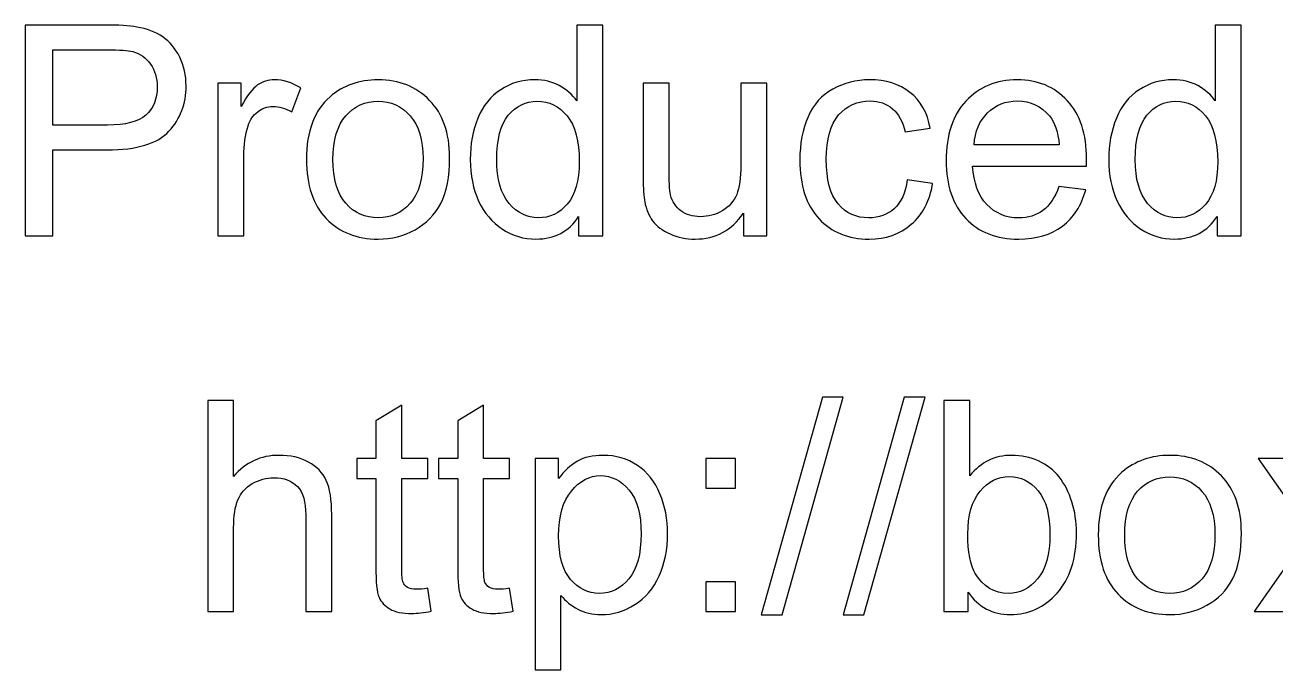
# Model space of a CAD drawing. Header units: millimetres. Extents: x -284 to 247, y -404 to 405.
# Drawn here: x -284.21 to -266.23, y -401.23 to -391.95 of the extents above; entities that cross this region are included whole.
import ezdxf

# ---------------------------------------------------------------- set-up
doc = ezdxf.new("R2010")
doc.units = ezdxf.units.MM
doc.header["$MEASUREMENT"] = 0
doc.layers.add('Layer 1', color=7, linetype='Continuous')

msp = doc.modelspace()

# ---------------------------------------------------------------- linework, layer by layer
at = {"layer": 'Layer 1'}
for points, knots in [([(-284.2121, -394.9852), (-284.2121, -394.9852), (-284.2121, -391.9542), (-284.2121, -391.9542), (-284.2121, -391.9542), (-284.2121, -391.9542), (-283.0677, -391.9542), (-283.0677, -391.9542), (-283.0677, -391.9542), (-282.8667, -391.9542), (-282.7128, -391.964), (-282.6063, -391.9831), (-282.6063, -391.9831), (-282.4574, -392.0078), (-282.3326, -392.0551), (-282.2317, -392.1242), (-282.2317, -392.1242), (-282.1308, -392.194), (-282.0496, -392.2914), (-281.9882, -392.4163), (-281.9882, -392.4163), (-281.9269, -392.5412), (-281.8965, -392.6788), (-281.8965, -392.829), (-281.8965, -392.829), (-281.8965, -393.0859), (-281.9784, -393.3039), (-282.1428, -393.4817), (-282.1428, -393.4817), (-282.3064, -393.6602), (-282.6035, -393.7491), (-283.0325, -393.7491), (-283.0325, -393.7491), (-283.0325, -393.7491), (-283.81, -393.7491), (-283.81, -393.7491), (-283.81, -393.7491), (-283.81, -393.7491), (-283.81, -394.9852), (-283.81, -394.9852), (-283.81, -394.9852), (-283.81, -394.9852), (-284.2121, -394.9852), (-284.2121, -394.9852)], [0, 0, 0, 0, 0.0833333, 0.0833333, 0.0833333, 0.0833333, 0.1666667, 0.1666667, 0.1666667, 0.1666667, 0.25, 0.25, 0.25, 0.25, 0.3333333, 0.3333333, 0.3333333, 0.3333333, 0.4166667, 0.4166667, 0.4166667, 0.4166667, 0.5, 0.5, 0.5, 0.5, 0.5833333, 0.5833333, 0.5833333, 0.5833333, 0.6666667, 0.6666667, 0.6666667, 0.6666667, 0.75, 0.75, 0.75, 0.75, 0.8333333, 0.8333333, 0.8333333, 0.8333333, 1, 1, 1, 1]), ([(-276.2528, -394.9852), (-276.2528, -394.9852), (-276.2528, -394.7065), (-276.2528, -394.7065), (-276.2528, -394.7065), (-276.3918, -394.9231), (-276.5964, -395.0318), (-276.8667, -395.0318), (-276.8667, -395.0318), (-277.0417, -395.0318), (-277.2025, -394.9838), (-277.3486, -394.8871), (-277.3486, -394.8871), (-277.4953, -394.7912), (-277.6089, -394.6564), (-277.6901, -394.4843), (-277.6901, -394.4843), (-277.7705, -394.3114), (-277.8107, -394.1131), (-277.8107, -393.8888), (-277.8107, -393.8888), (-277.8107, -393.6701), (-277.774, -393.4718), (-277.7013, -393.2933), (-277.7013, -393.2933), (-277.628, -393.1155), (-277.5186, -392.9786), (-277.3726, -392.8841), (-277.3726, -392.8841), (-277.2272, -392.7888), (-277.0635, -392.7416), (-276.8836, -392.7416), (-276.8836, -392.7416), (-276.751, -392.7416), (-276.6331, -392.7698), (-276.5301, -392.8255), (-276.5301, -392.8255), (-276.4271, -392.8812), (-276.3432, -392.9546), (-276.2782, -393.0442), (-276.2782, -393.0442), (-276.2782, -393.0442), (-276.2782, -391.9542), (-276.2782, -391.9542), (-276.2782, -391.9542), (-276.2782, -391.9542), (-275.9057, -391.9542), (-275.9057, -391.9542), (-275.9057, -391.9542), (-275.9057, -391.9542), (-275.9057, -394.9852), (-275.9057, -394.9852), (-275.9057, -394.9852), (-275.9057, -394.9852), (-276.2528, -394.9852), (-276.2528, -394.9852)], [0, 0, 0, 0, 0.0666667, 0.0666667, 0.0666667, 0.0666667, 0.1333333, 0.1333333, 0.1333333, 0.1333333, 0.2, 0.2, 0.2, 0.2, 0.2666667, 0.2666667, 0.2666667, 0.2666667, 0.3333333, 0.3333333, 0.3333333, 0.3333333, 0.4, 0.4, 0.4, 0.4, 0.4666667, 0.4666667, 0.4666667, 0.4666667, 0.5333333, 0.5333333, 0.5333333, 0.5333333, 0.6, 0.6, 0.6, 0.6, 0.6666667, 0.6666667, 0.6666667, 0.6666667, 0.7333333, 0.7333333, 0.7333333, 0.7333333, 0.8, 0.8, 0.8, 0.8, 0.8666667, 0.8666667, 0.8666667, 0.8666667, 1, 1, 1, 1]), ([(-267.0729, -394.9852), (-267.0729, -394.9852), (-267.0729, -394.7065), (-267.0729, -394.7065), (-267.0729, -394.7065), (-267.2119, -394.9231), (-267.4165, -395.0318), (-267.6868, -395.0318), (-267.6868, -395.0318), (-267.8618, -395.0318), (-268.0226, -394.9838), (-268.1687, -394.8871), (-268.1687, -394.8871), (-268.3154, -394.7912), (-268.429, -394.6564), (-268.5102, -394.4843), (-268.5102, -394.4843), (-268.5906, -394.3114), (-268.6308, -394.1131), (-268.6308, -393.8888), (-268.6308, -393.8888), (-268.6308, -393.6701), (-268.5941, -393.4718), (-268.5214, -393.2933), (-268.5214, -393.2933), (-268.4481, -393.1155), (-268.3387, -392.9786), (-268.1927, -392.8841), (-268.1927, -392.8841), (-268.0473, -392.7888), (-267.8836, -392.7416), (-267.7037, -392.7416), (-267.7037, -392.7416), (-267.5711, -392.7416), (-267.4532, -392.7698), (-267.3502, -392.8255), (-267.3502, -392.8255), (-267.2472, -392.8812), (-267.1633, -392.9546), (-267.0983, -393.0442), (-267.0983, -393.0442), (-267.0983, -393.0442), (-267.0983, -391.9542), (-267.0983, -391.9542), (-267.0983, -391.9542), (-267.0983, -391.9542), (-266.7258, -391.9542), (-266.7258, -391.9542), (-266.7258, -391.9542), (-266.7258, -391.9542), (-266.7258, -394.9852), (-266.7258, -394.9852), (-266.7258, -394.9852), (-266.7258, -394.9852), (-267.0729, -394.9852), (-267.0729, -394.9852)], [0, 0, 0, 0, 0.0666667, 0.0666667, 0.0666667, 0.0666667, 0.1333333, 0.1333333, 0.1333333, 0.1333333, 0.2, 0.2, 0.2, 0.2, 0.2666667, 0.2666667, 0.2666667, 0.2666667, 0.3333333, 0.3333333, 0.3333333, 0.3333333, 0.4, 0.4, 0.4, 0.4, 0.4666667, 0.4666667, 0.4666667, 0.4666667, 0.5333333, 0.5333333, 0.5333333, 0.5333333, 0.6, 0.6, 0.6, 0.6, 0.6666667, 0.6666667, 0.6666667, 0.6666667, 0.7333333, 0.7333333, 0.7333333, 0.7333333, 0.8, 0.8, 0.8, 0.8, 0.8666667, 0.8666667, 0.8666667, 0.8666667, 1, 1, 1, 1]), ([(-283.81, -393.3935), (-283.81, -393.3935), (-283.0268, -393.3935), (-283.0268, -393.3935), (-283.0268, -393.3935), (-282.7672, -393.3935), (-282.5837, -393.3455), (-282.4744, -393.2488), (-282.4744, -393.2488), (-282.3657, -393.1522), (-282.3114, -393.0167), (-282.3114, -392.841), (-282.3114, -392.841), (-282.3114, -392.7147), (-282.3431, -392.6061), (-282.4073, -392.5158), (-282.4073, -392.5158), (-282.4715, -392.4255), (-282.5562, -392.3655), (-282.6606, -392.3366), (-282.6606, -392.3366), (-282.7284, -392.3189), (-282.8532, -392.3098), (-283.0346, -392.3098), (-283.0346, -392.3098), (-283.0346, -392.3098), (-283.81, -392.3098), (-283.81, -392.3098), (-283.81, -392.3098), (-283.81, -392.3098), (-283.81, -393.3935), (-283.81, -393.3935)], [0, 0, 0, 0, 0.1111111, 0.1111111, 0.1111111, 0.1111111, 0.2222222, 0.2222222, 0.2222222, 0.2222222, 0.3333333, 0.3333333, 0.3333333, 0.3333333, 0.4444444, 0.4444444, 0.4444444, 0.4444444, 0.5555556, 0.5555556, 0.5555556, 0.5555556, 0.6666667, 0.6666667, 0.6666667, 0.6666667, 0.7777778, 0.7777778, 0.7777778, 0.7777778, 1, 1, 1, 1]), ([(-281.4393, -394.9852), (-281.4393, -394.9852), (-281.4393, -392.7881), (-281.4393, -392.7881), (-281.4393, -392.7881), (-281.4393, -392.7881), (-281.1049, -392.7881), (-281.1049, -392.7881), (-281.1049, -392.7881), (-281.1049, -392.7881), (-281.1049, -393.1247), (-281.1049, -393.1247), (-281.1049, -393.1247), (-281.0195, -392.9687), (-280.9405, -392.8657), (-280.8678, -392.8163), (-280.8678, -392.8163), (-280.7952, -392.7662), (-280.7154, -392.7416), (-280.6287, -392.7416), (-280.6287, -392.7416), (-280.5031, -392.7416), (-280.3754, -392.7811), (-280.2455, -392.8594), (-280.2455, -392.8594), (-280.2455, -392.8594), (-280.3782, -393.203), (-280.3782, -393.203), (-280.3782, -393.203), (-280.4685, -393.1522), (-280.5588, -393.1268), (-280.6491, -393.1268), (-280.6491, -393.1268), (-280.7303, -393.1268), (-280.8029, -393.1515), (-280.8671, -393.2002), (-280.8671, -393.2002), (-280.9313, -393.2488), (-280.9772, -393.3166), (-281.0047, -393.4034), (-281.0047, -393.4034), (-281.0463, -393.5353), (-281.0668, -393.6799), (-281.0668, -393.8373), (-281.0668, -393.8373), (-281.0668, -393.8373), (-281.0668, -394.9852), (-281.0668, -394.9852), (-281.0668, -394.9852), (-281.0668, -394.9852), (-281.4393, -394.9852), (-281.4393, -394.9852)], [0, 0, 0, 0, 0.0714286, 0.0714286, 0.0714286, 0.0714286, 0.1428571, 0.1428571, 0.1428571, 0.1428571, 0.2142857, 0.2142857, 0.2142857, 0.2142857, 0.2857143, 0.2857143, 0.2857143, 0.2857143, 0.3571429, 0.3571429, 0.3571429, 0.3571429, 0.4285714, 0.4285714, 0.4285714, 0.4285714, 0.5, 0.5, 0.5, 0.5, 0.5714286, 0.5714286, 0.5714286, 0.5714286, 0.6428571, 0.6428571, 0.6428571, 0.6428571, 0.7142857, 0.7142857, 0.7142857, 0.7142857, 0.7857143, 0.7857143, 0.7857143, 0.7857143, 0.8571429, 0.8571429, 0.8571429, 0.8571429, 1, 1, 1, 1]), ([(-280.1651, -393.8867), (-280.1651, -393.481), (-280.0522, -393.1804), (-279.8257, -392.985), (-279.8257, -392.985), (-279.6373, -392.8227), (-279.4066, -392.7416), (-279.135, -392.7416), (-279.135, -392.7416), (-278.8337, -392.7416), (-278.5868, -392.8403), (-278.3949, -393.0379), (-278.3949, -393.0379), (-278.2037, -393.2347), (-278.1077, -393.5078), (-278.1077, -393.8556), (-278.1077, -393.8556), (-278.1077, -394.1378), (-278.1501, -394.3594), (-278.2347, -394.5209), (-278.2347, -394.5209), (-278.3194, -394.6825), (-278.4429, -394.8081), (-278.6051, -394.8977), (-278.6051, -394.8977), (-278.7667, -394.9873), (-278.9438, -395.0318), (-279.135, -395.0318), (-279.135, -395.0318), (-279.4426, -395.0318), (-279.691, -394.9337), (-279.8808, -394.7368), (-279.8808, -394.7368), (-280.0706, -394.54), (-280.1651, -394.2564), (-280.1651, -393.8867)], [0, 0, 0, 0, 0.1, 0.1, 0.1, 0.1, 0.2, 0.2, 0.2, 0.2, 0.3, 0.3, 0.3, 0.3, 0.4, 0.4, 0.4, 0.4, 0.5, 0.5, 0.5, 0.5, 0.6, 0.6, 0.6, 0.6, 0.7, 0.7, 0.7, 0.7, 0.8, 0.8, 0.8, 0.8, 1, 1, 1, 1]), ([(-273.8815, -394.9852), (-273.8815, -394.9852), (-273.8815, -394.6585), (-273.8815, -394.6585), (-273.8815, -394.6585), (-274.0523, -394.9076), (-274.2837, -395.0318), (-274.5765, -395.0318), (-274.5765, -395.0318), (-274.7056, -395.0318), (-274.8262, -395.0071), (-274.9384, -394.9577), (-274.9384, -394.9577), (-275.0506, -394.9076), (-275.1339, -394.8455), (-275.1882, -394.7707), (-275.1882, -394.7707), (-275.2425, -394.6952), (-275.2806, -394.6035), (-275.3025, -394.4948), (-275.3025, -394.4948), (-275.3173, -394.4215), (-275.3251, -394.3058), (-275.3251, -394.1477), (-275.3251, -394.1477), (-275.3251, -394.1477), (-275.3251, -392.7881), (-275.3251, -392.7881), (-275.3251, -392.7881), (-275.3251, -392.7881), (-274.9525, -392.7881), (-274.9525, -392.7881), (-274.9525, -392.7881), (-274.9525, -392.7881), (-274.9525, -394.0038), (-274.9525, -394.0038), (-274.9525, -394.0038), (-274.9525, -394.1978), (-274.9448, -394.329), (-274.93, -394.3961), (-274.93, -394.3961), (-274.9067, -394.4941), (-274.8573, -394.5703), (-274.7811, -394.6261), (-274.7811, -394.6261), (-274.7056, -394.6818), (-274.6125, -394.71), (-274.501, -394.71), (-274.501, -394.71), (-274.3895, -394.71), (-274.2851, -394.6818), (-274.1877, -394.6247), (-274.1877, -394.6247), (-274.0904, -394.5675), (-274.0212, -394.4892), (-273.9803, -394.3911), (-273.9803, -394.3911), (-273.9401, -394.2931), (-273.9196, -394.1498), (-273.9196, -393.9629), (-273.9196, -393.9629), (-273.9196, -393.9629), (-273.9196, -392.7881), (-273.9196, -392.7881), (-273.9196, -392.7881), (-273.9196, -392.7881), (-273.5471, -392.7881), (-273.5471, -392.7881), (-273.5471, -392.7881), (-273.5471, -392.7881), (-273.5471, -394.9852), (-273.5471, -394.9852), (-273.5471, -394.9852), (-273.5471, -394.9852), (-273.8815, -394.9852), (-273.8815, -394.9852)], [0, 0, 0, 0, 0.05, 0.05, 0.05, 0.05, 0.1, 0.1, 0.1, 0.1, 0.15, 0.15, 0.15, 0.15, 0.2, 0.2, 0.2, 0.2, 0.25, 0.25, 0.25, 0.25, 0.3, 0.3, 0.3, 0.3, 0.35, 0.35, 0.35, 0.35, 0.4, 0.4, 0.4, 0.4, 0.45, 0.45, 0.45, 0.45, 0.5, 0.5, 0.5, 0.5, 0.55, 0.55, 0.55, 0.55, 0.6, 0.6, 0.6, 0.6, 0.65, 0.65, 0.65, 0.65, 0.7, 0.7, 0.7, 0.7, 0.75, 0.75, 0.75, 0.75, 0.8, 0.8, 0.8, 0.8, 0.85, 0.85, 0.85, 0.85, 0.9, 0.9, 0.9, 0.9, 1, 1, 1, 1]), ([(-271.5271, -394.1809), (-271.5271, -394.1809), (-271.163, -394.2317), (-271.163, -394.2317), (-271.163, -394.2317), (-271.2033, -394.4821), (-271.3049, -394.6776), (-271.4693, -394.8194), (-271.4693, -394.8194), (-271.6337, -394.9612), (-271.8361, -395.0318), (-272.0753, -395.0318), (-272.0753, -395.0318), (-272.3752, -395.0318), (-272.6165, -394.9337), (-272.7985, -394.7376), (-272.7985, -394.7376), (-272.9813, -394.5414), (-273.0723, -394.2606), (-273.0723, -393.8951), (-273.0723, -393.8951), (-273.0723, -393.6581), (-273.0328, -393.4513), (-272.9544, -393.2735), (-272.9544, -393.2735), (-272.8761, -393.0964), (-272.7569, -392.9631), (-272.596, -392.8749), (-272.596, -392.8749), (-272.4359, -392.786), (-272.2616, -392.7416), (-272.0725, -392.7416), (-272.0725, -392.7416), (-271.8347, -392.7416), (-271.6393, -392.8015), (-271.4883, -392.9222), (-271.4883, -392.9222), (-271.3366, -393.0428), (-271.2392, -393.2143), (-271.1969, -393.4358), (-271.1969, -393.4358), (-271.1969, -393.4358), (-271.5567, -393.4908), (-271.5567, -393.4908), (-271.5567, -393.4908), (-271.5913, -393.3434), (-271.652, -393.2326), (-271.7402, -393.1578), (-271.7402, -393.1578), (-271.8277, -393.0837), (-271.9335, -393.0463), (-272.0577, -393.0463), (-272.0577, -393.0463), (-272.2454, -393.0463), (-272.3978, -393.1134), (-272.5156, -393.2474), (-272.5156, -393.2474), (-272.6327, -393.3822), (-272.6913, -393.5939), (-272.6913, -393.8845), (-272.6913, -393.8845), (-272.6913, -394.1795), (-272.6348, -394.3932), (-272.5219, -394.5266), (-272.5219, -394.5266), (-272.4083, -394.6599), (-272.2609, -394.727), (-272.0796, -394.727), (-272.0796, -394.727), (-271.9328, -394.727), (-271.8107, -394.6825), (-271.7134, -394.5929), (-271.7134, -394.5929), (-271.6153, -394.504), (-271.5532, -394.3664), (-271.5271, -394.1809)], [0, 0, 0, 0, 0.05, 0.05, 0.05, 0.05, 0.1, 0.1, 0.1, 0.1, 0.15, 0.15, 0.15, 0.15, 0.2, 0.2, 0.2, 0.2, 0.25, 0.25, 0.25, 0.25, 0.3, 0.3, 0.3, 0.3, 0.35, 0.35, 0.35, 0.35, 0.4, 0.4, 0.4, 0.4, 0.45, 0.45, 0.45, 0.45, 0.5, 0.5, 0.5, 0.5, 0.55, 0.55, 0.55, 0.55, 0.6, 0.6, 0.6, 0.6, 0.65, 0.65, 0.65, 0.65, 0.7, 0.7, 0.7, 0.7, 0.75, 0.75, 0.75, 0.75, 0.8, 0.8, 0.8, 0.8, 0.85, 0.85, 0.85, 0.85, 0.9, 0.9, 0.9, 0.9, 1, 1, 1, 1]), ([(-269.3469, -394.274), (-269.3469, -394.274), (-268.9617, -394.3248), (-268.9617, -394.3248), (-268.9617, -394.3248), (-269.0217, -394.5485), (-269.1338, -394.7227), (-269.2975, -394.8462), (-269.2975, -394.8462), (-269.4612, -394.9697), (-269.6701, -395.0318), (-269.9248, -395.0318), (-269.9248, -395.0318), (-270.2451, -395.0318), (-270.4991, -394.933), (-270.6868, -394.7354), (-270.6868, -394.7354), (-270.8744, -394.5386), (-270.9683, -394.2613), (-270.9683, -393.905), (-270.9683, -393.905), (-270.9683, -393.5367), (-270.8737, -393.2503), (-270.6839, -393.0471), (-270.6839, -393.0471), (-270.4941, -392.8432), (-270.2479, -392.7416), (-269.9452, -392.7416), (-269.9452, -392.7416), (-269.6524, -392.7416), (-269.4132, -392.841), (-269.2277, -393.0407), (-269.2277, -393.0407), (-269.0421, -393.2404), (-268.949, -393.5212), (-268.949, -393.8831), (-268.949, -393.8831), (-268.949, -393.905), (-268.9497, -393.9382), (-268.9511, -393.9819), (-268.9511, -393.9819), (-268.9511, -393.9819), (-270.5873, -393.9819), (-270.5873, -393.9819), (-270.5873, -393.9819), (-270.5732, -394.2225), (-270.5054, -394.4074), (-270.3827, -394.5351), (-270.3827, -394.5351), (-270.2606, -394.6628), (-270.1075, -394.727), (-269.9248, -394.727), (-269.9248, -394.727), (-269.7886, -394.727), (-269.6722, -394.691), (-269.5762, -394.619), (-269.5762, -394.619), (-269.4796, -394.5471), (-269.4034, -394.432), (-269.3469, -394.274)], [0, 0, 0, 0, 0.0625, 0.0625, 0.0625, 0.0625, 0.125, 0.125, 0.125, 0.125, 0.1875, 0.1875, 0.1875, 0.1875, 0.25, 0.25, 0.25, 0.25, 0.3125, 0.3125, 0.3125, 0.3125, 0.375, 0.375, 0.375, 0.375, 0.4375, 0.4375, 0.4375, 0.4375, 0.5, 0.5, 0.5, 0.5, 0.5625, 0.5625, 0.5625, 0.5625, 0.625, 0.625, 0.625, 0.625, 0.6875, 0.6875, 0.6875, 0.6875, 0.75, 0.75, 0.75, 0.75, 0.8125, 0.8125, 0.8125, 0.8125, 0.875, 0.875, 0.875, 0.875, 1, 1, 1, 1]), ([(-279.7841, -393.8874), (-279.7841, -394.1682), (-279.7227, -394.3784), (-279.6, -394.5174), (-279.6, -394.5174), (-279.4765, -394.6571), (-279.322, -394.727), (-279.135, -394.727), (-279.135, -394.727), (-278.9501, -394.727), (-278.7963, -394.6571), (-278.6729, -394.5167), (-278.6729, -394.5167), (-278.5501, -394.3763), (-278.4887, -394.1625), (-278.4887, -393.8754), (-278.4887, -393.8754), (-278.4887, -393.6044), (-278.5508, -393.3991), (-278.6743, -393.2601), (-278.6743, -393.2601), (-278.7977, -393.1204), (-278.9516, -393.0506), (-279.135, -393.0506), (-279.135, -393.0506), (-279.322, -393.0506), (-279.4765, -393.1197), (-279.6, -393.2587), (-279.6, -393.2587), (-279.7227, -393.3977), (-279.7841, -393.6073), (-279.7841, -393.8874)], [0, 0, 0, 0, 0.1111111, 0.1111111, 0.1111111, 0.1111111, 0.2222222, 0.2222222, 0.2222222, 0.2222222, 0.3333333, 0.3333333, 0.3333333, 0.3333333, 0.4444444, 0.4444444, 0.4444444, 0.4444444, 0.5555556, 0.5555556, 0.5555556, 0.5555556, 0.6666667, 0.6666667, 0.6666667, 0.6666667, 0.7777778, 0.7777778, 0.7777778, 0.7777778, 1, 1, 1, 1]), ([(-277.4297, -393.8895), (-277.4297, -394.1703), (-277.3704, -394.3798), (-277.2512, -394.5188), (-277.2512, -394.5188), (-277.1327, -394.6578), (-276.9923, -394.727), (-276.8307, -394.727), (-276.8307, -394.727), (-276.6677, -394.727), (-276.5294, -394.6606), (-276.4151, -394.528), (-276.4151, -394.528), (-276.3015, -394.3954), (-276.2444, -394.1929), (-276.2444, -393.9205), (-276.2444, -393.9205), (-276.2444, -393.6214), (-276.3022, -393.4012), (-276.4187, -393.2608), (-276.4187, -393.2608), (-276.5344, -393.1204), (-276.6776, -393.0506), (-276.8476, -393.0506), (-276.8476, -393.0506), (-277.0134, -393.0506), (-277.1517, -393.1176), (-277.2632, -393.2524), (-277.2632, -393.2524), (-277.374, -393.3871), (-277.4297, -393.5995), (-277.4297, -393.8895)], [0, 0, 0, 0, 0.1111111, 0.1111111, 0.1111111, 0.1111111, 0.2222222, 0.2222222, 0.2222222, 0.2222222, 0.3333333, 0.3333333, 0.3333333, 0.3333333, 0.4444444, 0.4444444, 0.4444444, 0.4444444, 0.5555556, 0.5555556, 0.5555556, 0.5555556, 0.6666667, 0.6666667, 0.6666667, 0.6666667, 0.7777778, 0.7777778, 0.7777778, 0.7777778, 1, 1, 1, 1]), ([(-270.5661, -393.6771), (-270.5661, -393.6771), (-269.3427, -393.6771), (-269.3427, -393.6771), (-269.3427, -393.6771), (-269.3589, -393.4923), (-269.4062, -393.354), (-269.4831, -393.2615), (-269.4831, -393.2615), (-269.6009, -393.1183), (-269.7547, -393.0463), (-269.9431, -393.0463), (-269.9431, -393.0463), (-270.1138, -393.0463), (-270.2571, -393.1035), (-270.3735, -393.2178), (-270.3735, -393.2178), (-270.4892, -393.3321), (-270.5534, -393.4852), (-270.5661, -393.6771)], [0, 0, 0, 0, 0.1666667, 0.1666667, 0.1666667, 0.1666667, 0.3333333, 0.3333333, 0.3333333, 0.3333333, 0.5, 0.5, 0.5, 0.5, 0.6666667, 0.6666667, 0.6666667, 0.6666667, 1, 1, 1, 1]), ([(-268.2498, -393.8895), (-268.2498, -394.1703), (-268.1905, -394.3798), (-268.0713, -394.5188), (-268.0713, -394.5188), (-267.9528, -394.6578), (-267.8124, -394.727), (-267.6508, -394.727), (-267.6508, -394.727), (-267.4878, -394.727), (-267.3495, -394.6606), (-267.2352, -394.528), (-267.2352, -394.528), (-267.1216, -394.3954), (-267.0645, -394.1929), (-267.0645, -393.9205), (-267.0645, -393.9205), (-267.0645, -393.6214), (-267.1223, -393.4012), (-267.2388, -393.2608), (-267.2388, -393.2608), (-267.3545, -393.1204), (-267.4977, -393.0506), (-267.6677, -393.0506), (-267.6677, -393.0506), (-267.8335, -393.0506), (-267.9718, -393.1176), (-268.0833, -393.2524), (-268.0833, -393.2524), (-268.1941, -393.3871), (-268.2498, -393.5995), (-268.2498, -393.8895)], [0, 0, 0, 0, 0.1111111, 0.1111111, 0.1111111, 0.1111111, 0.2222222, 0.2222222, 0.2222222, 0.2222222, 0.3333333, 0.3333333, 0.3333333, 0.3333333, 0.4444444, 0.4444444, 0.4444444, 0.4444444, 0.5555556, 0.5555556, 0.5555556, 0.5555556, 0.6666667, 0.6666667, 0.6666667, 0.6666667, 0.7777778, 0.7777778, 0.7777778, 0.7777778, 1, 1, 1, 1]), ([(-273.6274, -400.4353), (-273.6274, -400.4353), (-272.7469, -397.3027), (-272.7469, -397.3027), (-272.7469, -397.3027), (-272.7469, -397.3027), (-272.447, -397.3027), (-272.447, -397.3027), (-272.447, -397.3027), (-272.447, -397.3027), (-273.3275, -400.4353), (-273.3275, -400.4353), (-273.3275, -400.4353), (-273.3275, -400.4353), (-273.6274, -400.4353), (-273.6274, -400.4353)], [0, 0, 0, 0, 0.2, 0.2, 0.2, 0.2, 0.4, 0.4, 0.4, 0.4, 0.6, 0.6, 0.6, 0.6, 1, 1, 1, 1]), ([(-272.4512, -400.4353), (-272.4512, -400.4353), (-271.5707, -397.3027), (-271.5707, -397.3027), (-271.5707, -397.3027), (-271.5707, -397.3027), (-271.2708, -397.3027), (-271.2708, -397.3027), (-271.2708, -397.3027), (-271.2708, -397.3027), (-272.1513, -400.4353), (-272.1513, -400.4353), (-272.1513, -400.4353), (-272.1513, -400.4353), (-272.4512, -400.4353), (-272.4512, -400.4353)], [0, 0, 0, 0, 0.2, 0.2, 0.2, 0.2, 0.4, 0.4, 0.4, 0.4, 0.6, 0.6, 0.6, 0.6, 1, 1, 1, 1]), ([(-281.5854, -400.3845), (-281.5854, -400.3845), (-281.5854, -397.3535), (-281.5854, -397.3535), (-281.5854, -397.3535), (-281.5854, -397.3535), (-281.2129, -397.3535), (-281.2129, -397.3535), (-281.2129, -397.3535), (-281.2129, -397.3535), (-281.2129, -398.4442), (-281.2129, -398.4442), (-281.2129, -398.4442), (-281.04, -398.2417), (-280.822, -398.1409), (-280.5581, -398.1409), (-280.5581, -398.1409), (-280.3966, -398.1409), (-280.2561, -398.1726), (-280.1362, -398.2368), (-280.1362, -398.2368), (-280.017, -398.301), (-279.9316, -398.3892), (-279.8801, -398.5021), (-279.8801, -398.5021), (-279.8286, -398.615), (-279.8032, -398.7794), (-279.8032, -398.9939), (-279.8032, -398.9939), (-279.8032, -398.9939), (-279.8032, -400.3845), (-279.8032, -400.3845), (-279.8032, -400.3845), (-279.8032, -400.3845), (-280.1757, -400.3845), (-280.1757, -400.3845), (-280.1757, -400.3845), (-280.1757, -400.3845), (-280.1757, -398.9953), (-280.1757, -398.9953), (-280.1757, -398.9953), (-280.1757, -398.8097), (-280.2159, -398.6742), (-280.2957, -398.5896), (-280.2957, -398.5896), (-280.3761, -398.5049), (-280.489, -398.4626), (-280.6357, -398.4626), (-280.6357, -398.4626), (-280.7451, -398.4626), (-280.8481, -398.4908), (-280.9448, -398.548), (-280.9448, -398.548), (-281.0414, -398.6051), (-281.1099, -398.6827), (-281.1515, -398.7808), (-281.1515, -398.7808), (-281.1924, -398.8782), (-281.2129, -399.0129), (-281.2129, -399.1851), (-281.2129, -399.1851), (-281.2129, -399.1851), (-281.2129, -400.3845), (-281.2129, -400.3845), (-281.2129, -400.3845), (-281.2129, -400.3845), (-281.5854, -400.3845), (-281.5854, -400.3845)], [0, 0, 0, 0, 0.0555556, 0.0555556, 0.0555556, 0.0555556, 0.1111111, 0.1111111, 0.1111111, 0.1111111, 0.1666667, 0.1666667, 0.1666667, 0.1666667, 0.2222222, 0.2222222, 0.2222222, 0.2222222, 0.2777778, 0.2777778, 0.2777778, 0.2777778, 0.3333333, 0.3333333, 0.3333333, 0.3333333, 0.3888889, 0.3888889, 0.3888889, 0.3888889, 0.4444444, 0.4444444, 0.4444444, 0.4444444, 0.5, 0.5, 0.5, 0.5, 0.5555556, 0.5555556, 0.5555556, 0.5555556, 0.6111111, 0.6111111, 0.6111111, 0.6111111, 0.6666667, 0.6666667, 0.6666667, 0.6666667, 0.7222222, 0.7222222, 0.7222222, 0.7222222, 0.7777778, 0.7777778, 0.7777778, 0.7777778, 0.8333333, 0.8333333, 0.8333333, 0.8333333, 0.8888889, 0.8888889, 0.8888889, 0.8888889, 1, 1, 1, 1]), ([(-278.4224, -400.0522), (-278.4224, -400.0522), (-278.3716, -400.381), (-278.3716, -400.381), (-278.3716, -400.381), (-278.4761, -400.4028), (-278.5699, -400.4141), (-278.6517, -400.4141), (-278.6517, -400.4141), (-278.7865, -400.4141), (-278.8909, -400.393), (-278.9657, -400.3499), (-278.9657, -400.3499), (-279.0398, -400.3069), (-279.092, -400.2512), (-279.1223, -400.1813), (-279.1223, -400.1813), (-279.1527, -400.1115), (-279.1675, -399.9647), (-279.1675, -399.741), (-279.1675, -399.741), (-279.1675, -399.741), (-279.1675, -398.4753), (-279.1675, -398.4753), (-279.1675, -398.4753), (-279.1675, -398.4753), (-279.4427, -398.4753), (-279.4427, -398.4753), (-279.4427, -398.4753), (-279.4427, -398.4753), (-279.4427, -398.1874), (-279.4427, -398.1874), (-279.4427, -398.1874), (-279.4427, -398.1874), (-279.1675, -398.1874), (-279.1675, -398.1874), (-279.1675, -398.1874), (-279.1675, -398.1874), (-279.1675, -397.6441), (-279.1675, -397.6441), (-279.1675, -397.6441), (-279.1675, -397.6441), (-278.795, -397.4205), (-278.795, -397.4205), (-278.795, -397.4205), (-278.795, -397.4205), (-278.795, -398.1874), (-278.795, -398.1874), (-278.795, -398.1874), (-278.795, -398.1874), (-278.4224, -398.1874), (-278.4224, -398.1874), (-278.4224, -398.1874), (-278.4224, -398.1874), (-278.4224, -398.4753), (-278.4224, -398.4753), (-278.4224, -398.4753), (-278.4224, -398.4753), (-278.795, -398.4753), (-278.795, -398.4753), (-278.795, -398.4753), (-278.795, -398.4753), (-278.795, -399.7622), (-278.795, -399.7622), (-278.795, -399.7622), (-278.795, -399.8687), (-278.7886, -399.9372), (-278.7752, -399.9675), (-278.7752, -399.9675), (-278.7625, -399.9979), (-278.7414, -400.0218), (-278.7117, -400.0402), (-278.7117, -400.0402), (-278.6821, -400.0578), (-278.6398, -400.067), (-278.5847, -400.067), (-278.5847, -400.067), (-278.5438, -400.067), (-278.4895, -400.0621), (-278.4224, -400.0522)], [0, 0, 0, 0, 0.047619, 0.047619, 0.047619, 0.047619, 0.0952381, 0.0952381, 0.0952381, 0.0952381, 0.1428571, 0.1428571, 0.1428571, 0.1428571, 0.1904762, 0.1904762, 0.1904762, 0.1904762, 0.2380952, 0.2380952, 0.2380952, 0.2380952, 0.2857143, 0.2857143, 0.2857143, 0.2857143, 0.3333333, 0.3333333, 0.3333333, 0.3333333, 0.3809524, 0.3809524, 0.3809524, 0.3809524, 0.4285714, 0.4285714, 0.4285714, 0.4285714, 0.4761905, 0.4761905, 0.4761905, 0.4761905, 0.5238095, 0.5238095, 0.5238095, 0.5238095, 0.5714286, 0.5714286, 0.5714286, 0.5714286, 0.6190476, 0.6190476, 0.6190476, 0.6190476, 0.6666667, 0.6666667, 0.6666667, 0.6666667, 0.7142857, 0.7142857, 0.7142857, 0.7142857, 0.7619048, 0.7619048, 0.7619048, 0.7619048, 0.8095238, 0.8095238, 0.8095238, 0.8095238, 0.8571429, 0.8571429, 0.8571429, 0.8571429, 0.9047619, 0.9047619, 0.9047619, 0.9047619, 1, 1, 1, 1]), ([(-277.2462, -400.0522), (-277.2462, -400.0522), (-277.1954, -400.381), (-277.1954, -400.381), (-277.1954, -400.381), (-277.2999, -400.4028), (-277.3937, -400.4141), (-277.4755, -400.4141), (-277.4755, -400.4141), (-277.6103, -400.4141), (-277.7147, -400.393), (-277.7895, -400.3499), (-277.7895, -400.3499), (-277.8636, -400.3069), (-277.9158, -400.2512), (-277.9461, -400.1813), (-277.9461, -400.1813), (-277.9765, -400.1115), (-277.9913, -399.9647), (-277.9913, -399.741), (-277.9913, -399.741), (-277.9913, -399.741), (-277.9913, -398.4753), (-277.9913, -398.4753), (-277.9913, -398.4753), (-277.9913, -398.4753), (-278.2665, -398.4753), (-278.2665, -398.4753), (-278.2665, -398.4753), (-278.2665, -398.4753), (-278.2665, -398.1874), (-278.2665, -398.1874), (-278.2665, -398.1874), (-278.2665, -398.1874), (-277.9913, -398.1874), (-277.9913, -398.1874), (-277.9913, -398.1874), (-277.9913, -398.1874), (-277.9913, -397.6441), (-277.9913, -397.6441), (-277.9913, -397.6441), (-277.9913, -397.6441), (-277.6188, -397.4205), (-277.6188, -397.4205), (-277.6188, -397.4205), (-277.6188, -397.4205), (-277.6188, -398.1874), (-277.6188, -398.1874), (-277.6188, -398.1874), (-277.6188, -398.1874), (-277.2462, -398.1874), (-277.2462, -398.1874), (-277.2462, -398.1874), (-277.2462, -398.1874), (-277.2462, -398.4753), (-277.2462, -398.4753), (-277.2462, -398.4753), (-277.2462, -398.4753), (-277.6188, -398.4753), (-277.6188, -398.4753), (-277.6188, -398.4753), (-277.6188, -398.4753), (-277.6188, -399.7622), (-277.6188, -399.7622), (-277.6188, -399.7622), (-277.6188, -399.8687), (-277.6124, -399.9372), (-277.599, -399.9675), (-277.599, -399.9675), (-277.5863, -399.9979), (-277.5652, -400.0218), (-277.5355, -400.0402), (-277.5355, -400.0402), (-277.5059, -400.0578), (-277.4636, -400.067), (-277.4085, -400.067), (-277.4085, -400.067), (-277.3676, -400.067), (-277.3133, -400.0621), (-277.2462, -400.0522)], [0, 0, 0, 0, 0.047619, 0.047619, 0.047619, 0.047619, 0.0952381, 0.0952381, 0.0952381, 0.0952381, 0.1428571, 0.1428571, 0.1428571, 0.1428571, 0.1904762, 0.1904762, 0.1904762, 0.1904762, 0.2380952, 0.2380952, 0.2380952, 0.2380952, 0.2857143, 0.2857143, 0.2857143, 0.2857143, 0.3333333, 0.3333333, 0.3333333, 0.3333333, 0.3809524, 0.3809524, 0.3809524, 0.3809524, 0.4285714, 0.4285714, 0.4285714, 0.4285714, 0.4761905, 0.4761905, 0.4761905, 0.4761905, 0.5238095, 0.5238095, 0.5238095, 0.5238095, 0.5714286, 0.5714286, 0.5714286, 0.5714286, 0.6190476, 0.6190476, 0.6190476, 0.6190476, 0.6666667, 0.6666667, 0.6666667, 0.6666667, 0.7142857, 0.7142857, 0.7142857, 0.7142857, 0.7619048, 0.7619048, 0.7619048, 0.7619048, 0.8095238, 0.8095238, 0.8095238, 0.8095238, 0.8571429, 0.8571429, 0.8571429, 0.8571429, 0.9047619, 0.9047619, 0.9047619, 0.9047619, 1, 1, 1, 1]), ([(-270.6527, -400.3845), (-270.6527, -400.3845), (-270.9998, -400.3845), (-270.9998, -400.3845), (-270.9998, -400.3845), (-270.9998, -400.3845), (-270.9998, -397.3535), (-270.9998, -397.3535), (-270.9998, -397.3535), (-270.9998, -397.3535), (-270.6273, -397.3535), (-270.6273, -397.3535), (-270.6273, -397.3535), (-270.6273, -397.3535), (-270.6273, -398.4351), (-270.6273, -398.4351), (-270.6273, -398.4351), (-270.47, -398.2389), (-270.2696, -398.1409), (-270.0255, -398.1409), (-270.0255, -398.1409), (-269.8907, -398.1409), (-269.7623, -398.1677), (-269.6417, -398.222), (-269.6417, -398.222), (-269.521, -398.2763), (-269.4222, -398.3532), (-269.3439, -398.4513), (-269.3439, -398.4513), (-269.2663, -398.5501), (-269.2049, -398.6686), (-269.1612, -398.8076), (-269.1612, -398.8076), (-269.1167, -398.9459), (-269.0949, -399.0948), (-269.0949, -399.2528), (-269.0949, -399.2528), (-269.0949, -399.6282), (-269.188, -399.9188), (-269.3735, -400.1234), (-269.3735, -400.1234), (-269.5598, -400.3288), (-269.7828, -400.4311), (-270.0431, -400.4311), (-270.0431, -400.4311), (-270.302, -400.4311), (-270.5052, -400.3231), (-270.6527, -400.1079), (-270.6527, -400.1079), (-270.6527, -400.1079), (-270.6527, -400.3845), (-270.6527, -400.3845)], [0, 0, 0, 0, 0.0714286, 0.0714286, 0.0714286, 0.0714286, 0.1428571, 0.1428571, 0.1428571, 0.1428571, 0.2142857, 0.2142857, 0.2142857, 0.2142857, 0.2857143, 0.2857143, 0.2857143, 0.2857143, 0.3571429, 0.3571429, 0.3571429, 0.3571429, 0.4285714, 0.4285714, 0.4285714, 0.4285714, 0.5, 0.5, 0.5, 0.5, 0.5714286, 0.5714286, 0.5714286, 0.5714286, 0.6428571, 0.6428571, 0.6428571, 0.6428571, 0.7142857, 0.7142857, 0.7142857, 0.7142857, 0.7857143, 0.7857143, 0.7857143, 0.7857143, 0.8571429, 0.8571429, 0.8571429, 0.8571429, 1, 1, 1, 1]), ([(-276.8786, -401.2269), (-276.8786, -401.2269), (-276.8786, -398.1874), (-276.8786, -398.1874), (-276.8786, -398.1874), (-276.8786, -398.1874), (-276.5399, -398.1874), (-276.5399, -398.1874), (-276.5399, -398.1874), (-276.5399, -398.1874), (-276.5399, -398.476), (-276.5399, -398.476), (-276.5399, -398.476), (-276.4602, -398.3645), (-276.3699, -398.2805), (-276.269, -398.2248), (-276.269, -398.2248), (-276.1688, -398.1691), (-276.0468, -398.1409), (-275.9035, -398.1409), (-275.9035, -398.1409), (-275.7159, -398.1409), (-275.5508, -398.1888), (-275.4075, -398.2855), (-275.4075, -398.2855), (-275.2643, -398.3814), (-275.1564, -398.5176), (-275.083, -398.6926), (-275.083, -398.6926), (-275.0103, -398.8683), (-274.9736, -399.0602), (-274.9736, -399.2697), (-274.9736, -399.2697), (-274.9736, -399.4934), (-275.0138, -399.6952), (-275.0943, -399.8751), (-275.0943, -399.8751), (-275.1747, -400.0543), (-275.2918, -400.1919), (-275.4456, -400.2878), (-275.4456, -400.2878), (-275.5987, -400.3831), (-275.7603, -400.4311), (-275.9296, -400.4311), (-275.9296, -400.4311), (-276.0538, -400.4311), (-276.1653, -400.405), (-276.2634, -400.3528), (-276.2634, -400.3528), (-276.3621, -400.3005), (-276.4426, -400.2349), (-276.5061, -400.1552), (-276.5061, -400.1552), (-276.5061, -400.1552), (-276.5061, -401.2269), (-276.5061, -401.2269), (-276.5061, -401.2269), (-276.5061, -401.2269), (-276.8786, -401.2269), (-276.8786, -401.2269)], [0, 0, 0, 0, 0.0625, 0.0625, 0.0625, 0.0625, 0.125, 0.125, 0.125, 0.125, 0.1875, 0.1875, 0.1875, 0.1875, 0.25, 0.25, 0.25, 0.25, 0.3125, 0.3125, 0.3125, 0.3125, 0.375, 0.375, 0.375, 0.375, 0.4375, 0.4375, 0.4375, 0.4375, 0.5, 0.5, 0.5, 0.5, 0.5625, 0.5625, 0.5625, 0.5625, 0.625, 0.625, 0.625, 0.625, 0.6875, 0.6875, 0.6875, 0.6875, 0.75, 0.75, 0.75, 0.75, 0.8125, 0.8125, 0.8125, 0.8125, 0.875, 0.875, 0.875, 0.875, 1, 1, 1, 1]), ([(-274.4226, -398.6107), (-274.4226, -398.6107), (-274.4226, -398.1874), (-274.4226, -398.1874), (-274.4226, -398.1874), (-274.4226, -398.1874), (-273.9993, -398.1874), (-273.9993, -398.1874), (-273.9993, -398.1874), (-273.9993, -398.1874), (-273.9993, -398.6107), (-273.9993, -398.6107), (-273.9993, -398.6107), (-273.9993, -398.6107), (-274.4226, -398.6107), (-274.4226, -398.6107)], [0, 0, 0, 0, 0.2, 0.2, 0.2, 0.2, 0.4, 0.4, 0.4, 0.4, 0.6, 0.6, 0.6, 0.6, 1, 1, 1, 1]), ([(-268.7809, -399.286), (-268.7809, -398.8803), (-268.668, -398.5797), (-268.4415, -398.3843), (-268.4415, -398.3843), (-268.2531, -398.222), (-268.0224, -398.1409), (-267.7508, -398.1409), (-267.7508, -398.1409), (-267.4495, -398.1409), (-267.2026, -398.2396), (-267.0107, -398.4372), (-267.0107, -398.4372), (-266.8195, -398.634), (-266.7235, -398.9071), (-266.7235, -399.2549), (-266.7235, -399.2549), (-266.7235, -399.5371), (-266.7659, -399.7587), (-266.8505, -399.9202), (-266.8505, -399.9202), (-266.9352, -400.0818), (-267.0587, -400.2074), (-267.2209, -400.297), (-267.2209, -400.297), (-267.3825, -400.3866), (-267.5596, -400.4311), (-267.7508, -400.4311), (-267.7508, -400.4311), (-268.0584, -400.4311), (-268.3068, -400.333), (-268.4966, -400.1361), (-268.4966, -400.1361), (-268.6864, -399.9393), (-268.7809, -399.6557), (-268.7809, -399.286)], [0, 0, 0, 0, 0.1, 0.1, 0.1, 0.1, 0.2, 0.2, 0.2, 0.2, 0.3, 0.3, 0.3, 0.3, 0.4, 0.4, 0.4, 0.4, 0.5, 0.5, 0.5, 0.5, 0.6, 0.6, 0.6, 0.6, 0.7, 0.7, 0.7, 0.7, 0.8, 0.8, 0.8, 0.8, 1, 1, 1, 1]), ([(-266.5408, -400.3845), (-266.5408, -400.3845), (-265.7386, -399.2464), (-265.7386, -399.2464), (-265.7386, -399.2464), (-265.7386, -399.2464), (-266.4815, -398.1874), (-266.4815, -398.1874), (-266.4815, -398.1874), (-266.4815, -398.1874), (-266.0236, -398.1874), (-266.0236, -398.1874), (-266.0236, -398.1874), (-266.0236, -398.1874), (-265.6765, -398.706), (-265.6765, -398.706), (-265.6765, -398.706), (-265.6123, -398.8034), (-265.5615, -398.8824), (-265.5255, -398.9445), (-265.5255, -398.9445), (-265.4627, -398.8563), (-265.407, -398.7766), (-265.3569, -398.7053), (-265.3569, -398.7053), (-265.3569, -398.7053), (-264.9914, -398.1874), (-264.9914, -398.1874), (-264.9914, -398.1874), (-264.9914, -398.1874), (-264.5363, -398.1874), (-264.5363, -398.1874), (-264.5363, -398.1874), (-264.5363, -398.1874), (-265.2835, -399.2464), (-265.2835, -399.2464), (-265.2835, -399.2464), (-265.2835, -399.2464), (-264.4876, -400.3845), (-264.4876, -400.3845), (-264.4876, -400.3845), (-264.4876, -400.3845), (-264.9406, -400.3845), (-264.9406, -400.3845), (-264.9406, -400.3845), (-264.9406, -400.3845), (-265.395, -399.7072), (-265.395, -399.7072), (-265.395, -399.7072), (-265.395, -399.7072), (-265.4987, -399.5442), (-265.4987, -399.5442), (-265.4987, -399.5442), (-265.4987, -399.5442), (-266.0857, -400.3845), (-266.0857, -400.3845), (-266.0857, -400.3845), (-266.0857, -400.3845), (-266.5408, -400.3845), (-266.5408, -400.3845)], [0, 0, 0, 0, 0.0625, 0.0625, 0.0625, 0.0625, 0.125, 0.125, 0.125, 0.125, 0.1875, 0.1875, 0.1875, 0.1875, 0.25, 0.25, 0.25, 0.25, 0.3125, 0.3125, 0.3125, 0.3125, 0.375, 0.375, 0.375, 0.375, 0.4375, 0.4375, 0.4375, 0.4375, 0.5, 0.5, 0.5, 0.5, 0.5625, 0.5625, 0.5625, 0.5625, 0.625, 0.625, 0.625, 0.625, 0.6875, 0.6875, 0.6875, 0.6875, 0.75, 0.75, 0.75, 0.75, 0.8125, 0.8125, 0.8125, 0.8125, 0.875, 0.875, 0.875, 0.875, 1, 1, 1, 1]), ([(-276.5399, -399.2994), (-276.5399, -399.5809), (-276.4828, -399.789), (-276.3692, -399.9238), (-276.3692, -399.9238), (-276.2549, -400.0585), (-276.1166, -400.1263), (-275.9543, -400.1263), (-275.9543, -400.1263), (-275.7892, -400.1263), (-275.6481, -400.0564), (-275.531, -399.9167), (-275.531, -399.9167), (-275.4132, -399.777), (-275.3546, -399.5611), (-275.3546, -399.2683), (-275.3546, -399.2683), (-275.3546, -398.9889), (-275.4118, -398.7801), (-275.5268, -398.6411), (-275.5268, -398.6411), (-275.6418, -398.5021), (-275.7786, -398.4329), (-275.9381, -398.4329), (-275.9381, -398.4329), (-276.0961, -398.4329), (-276.2358, -398.507), (-276.3572, -398.6545), (-276.3572, -398.6545), (-276.4793, -398.8027), (-276.5399, -399.0171), (-276.5399, -399.2994)], [0, 0, 0, 0, 0.1111111, 0.1111111, 0.1111111, 0.1111111, 0.2222222, 0.2222222, 0.2222222, 0.2222222, 0.3333333, 0.3333333, 0.3333333, 0.3333333, 0.4444444, 0.4444444, 0.4444444, 0.4444444, 0.5555556, 0.5555556, 0.5555556, 0.5555556, 0.6666667, 0.6666667, 0.6666667, 0.6666667, 0.7777778, 0.7777778, 0.7777778, 0.7777778, 1, 1, 1, 1]), ([(-270.6569, -399.2697), (-270.6569, -399.5322), (-270.621, -399.722), (-270.5497, -399.8391), (-270.5497, -399.8391), (-270.4326, -400.0303), (-270.2745, -400.1263), (-270.0749, -400.1263), (-270.0749, -400.1263), (-269.9119, -400.1263), (-269.7715, -400.0557), (-269.6536, -399.9146), (-269.6536, -399.9146), (-269.5351, -399.7735), (-269.4758, -399.5632), (-269.4758, -399.2838), (-269.4758, -399.2838), (-269.4758, -398.9974), (-269.5323, -398.7864), (-269.6459, -398.6503), (-269.6459, -398.6503), (-269.7595, -398.5141), (-269.8971, -398.4456), (-270.0579, -398.4456), (-270.0579, -398.4456), (-270.2209, -398.4456), (-270.3613, -398.5162), (-270.4791, -398.6573), (-270.4791, -398.6573), (-270.5977, -398.7984), (-270.6569, -399.0023), (-270.6569, -399.2697)], [0, 0, 0, 0, 0.1111111, 0.1111111, 0.1111111, 0.1111111, 0.2222222, 0.2222222, 0.2222222, 0.2222222, 0.3333333, 0.3333333, 0.3333333, 0.3333333, 0.4444444, 0.4444444, 0.4444444, 0.4444444, 0.5555556, 0.5555556, 0.5555556, 0.5555556, 0.6666667, 0.6666667, 0.6666667, 0.6666667, 0.7777778, 0.7777778, 0.7777778, 0.7777778, 1, 1, 1, 1]), ([(-268.3999, -399.2867), (-268.3999, -399.5675), (-268.3385, -399.7777), (-268.2158, -399.9167), (-268.2158, -399.9167), (-268.0923, -400.0564), (-267.9378, -400.1263), (-267.7508, -400.1263), (-267.7508, -400.1263), (-267.5659, -400.1263), (-267.4121, -400.0564), (-267.2887, -399.916), (-267.2887, -399.916), (-267.1659, -399.7756), (-267.1045, -399.5618), (-267.1045, -399.2747), (-267.1045, -399.2747), (-267.1045, -399.0037), (-267.1666, -398.7984), (-267.2901, -398.6594), (-267.2901, -398.6594), (-267.4135, -398.5197), (-267.5674, -398.4499), (-267.7508, -398.4499), (-267.7508, -398.4499), (-267.9378, -398.4499), (-268.0923, -398.519), (-268.2158, -398.658), (-268.2158, -398.658), (-268.3385, -398.797), (-268.3999, -399.0066), (-268.3999, -399.2867)], [0, 0, 0, 0, 0.1111111, 0.1111111, 0.1111111, 0.1111111, 0.2222222, 0.2222222, 0.2222222, 0.2222222, 0.3333333, 0.3333333, 0.3333333, 0.3333333, 0.4444444, 0.4444444, 0.4444444, 0.4444444, 0.5555556, 0.5555556, 0.5555556, 0.5555556, 0.6666667, 0.6666667, 0.6666667, 0.6666667, 0.7777778, 0.7777778, 0.7777778, 0.7777778, 1, 1, 1, 1]), ([(-274.4226, -400.3845), (-274.4226, -400.3845), (-274.4226, -399.9612), (-274.4226, -399.9612), (-274.4226, -399.9612), (-274.4226, -399.9612), (-273.9993, -399.9612), (-273.9993, -399.9612), (-273.9993, -399.9612), (-273.9993, -399.9612), (-273.9993, -400.3845), (-273.9993, -400.3845), (-273.9993, -400.3845), (-273.9993, -400.3845), (-274.4226, -400.3845), (-274.4226, -400.3845)], [0, 0, 0, 0, 0.2, 0.2, 0.2, 0.2, 0.4, 0.4, 0.4, 0.4, 0.6, 0.6, 0.6, 0.6, 1, 1, 1, 1])]:
    msp.add_open_spline(points, degree=3, knots=knots, dxfattribs=at)

doc.saveas('drawing.dxf')
